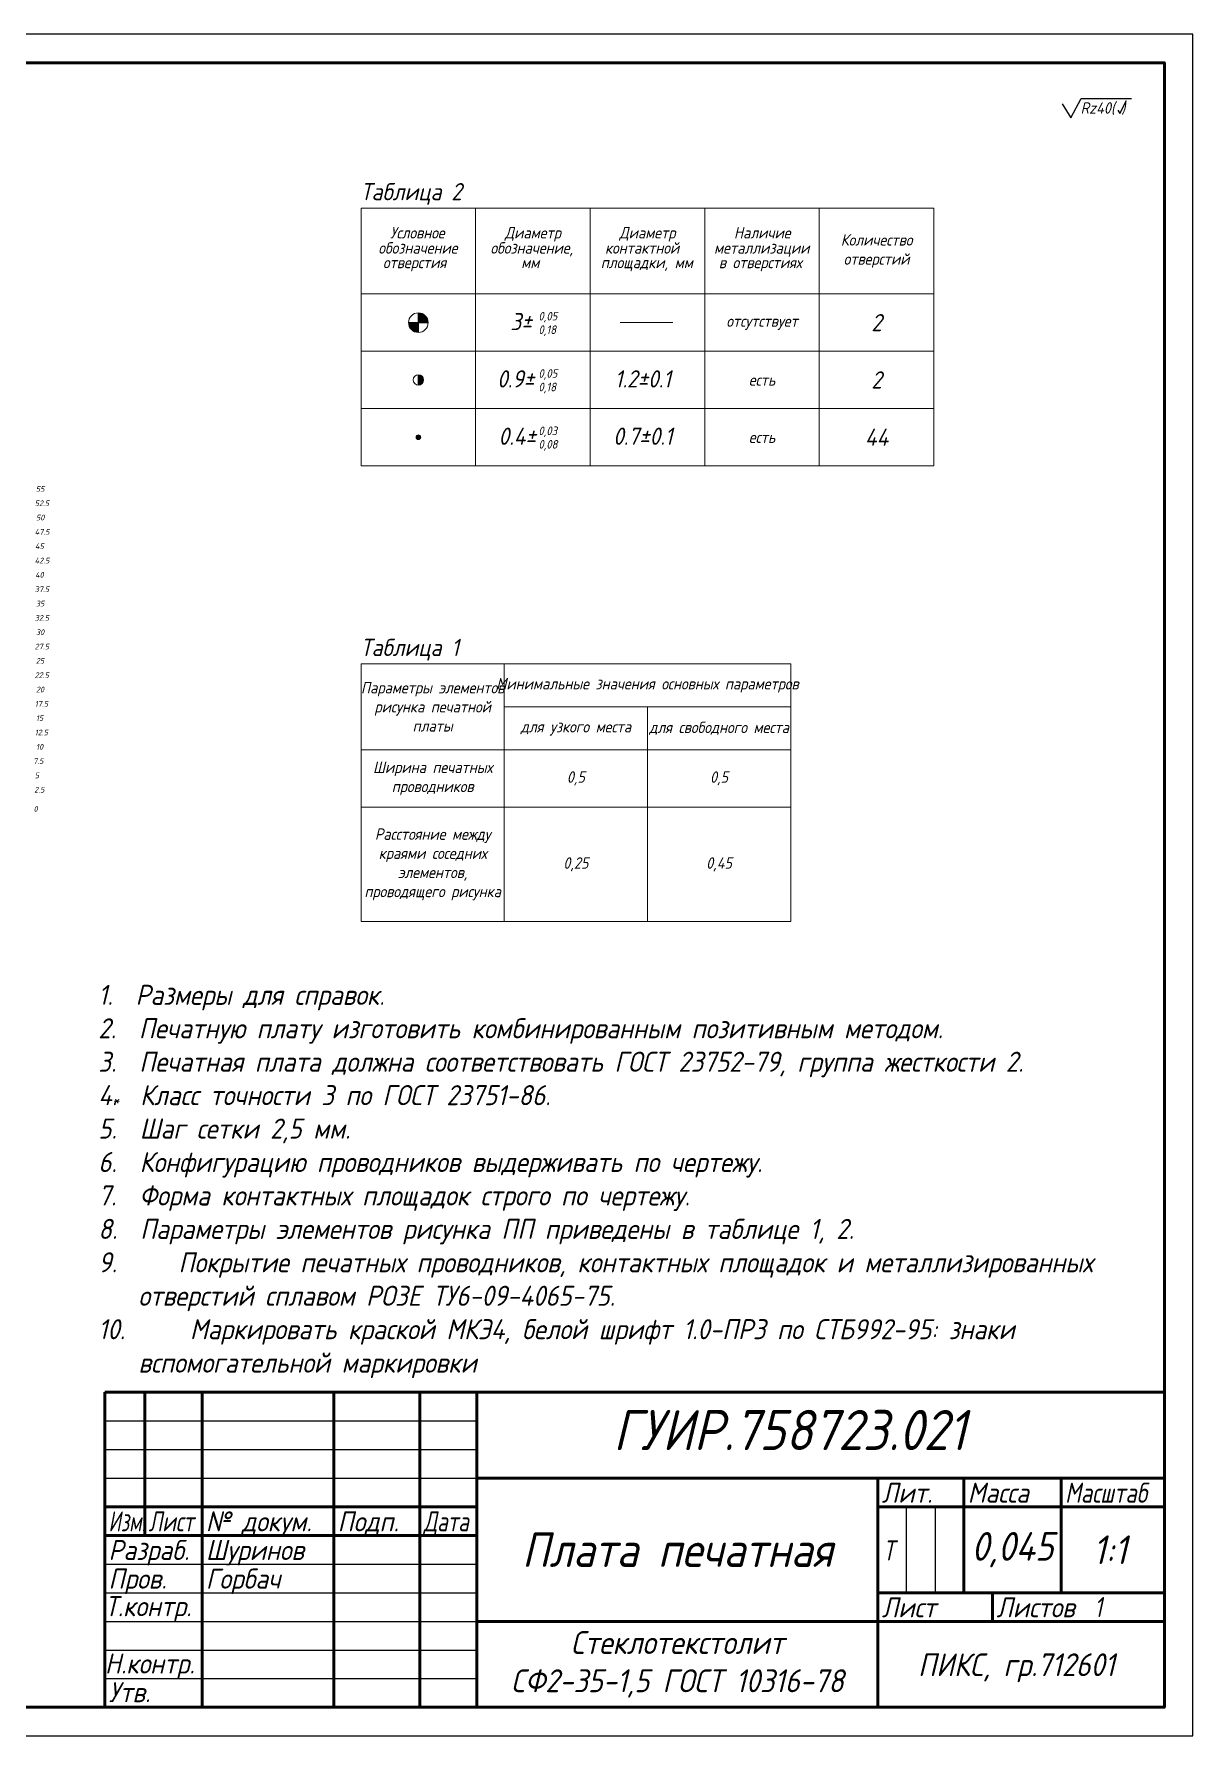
# Model space of a CAD drawing. Header units: millimetres. Extents: x -963 to 6509, y -1367 to 453.
# Drawn here: x 217.7 to 420, y 0 to 297 of the extents above; entities that cross this region are included whole.
import ezdxf

# ---------------------------------------------------------------- set-up
doc = ezdxf.new("R2010")
doc.units = ezdxf.units.MM
doc.header["$LTSCALE"] = 0.5
doc.layers.get('0').update_dxf_attribs({"lineweight": 60})
doc.layers.get('Defpoints').update_dxf_attribs({"color": 5})
doc.layers.add('2-штриховка', color=7, linetype='Continuous', true_color=0x00c7c7)
doc.layers.add('4-текст', color=7, linetype='Continuous', true_color=0x00ad00)
doc.layers.add('3-размеры', color=6, linetype='Continuous')
doc.layers.add('TopOverlay', color=2, linetype='Continuous')
doc.layers.add('Для ПП', color=30, linetype='Continuous', lineweight=20)
doc.styles.add('5', font='isocpeui.ttf', dxfattribs={"width": 0.9, "height": 5})
doc.styles.get("Standard").update_dxf_attribs({"font": 'isocpeui.ttf', "width": 0.9})

msp = doc.modelspace()

# ---------------------------------------------------------------- hatches: boundary and pattern name
at = {"layer": '2-штриховка'}
h = msp.add_hatch(color=256, dxfattribs=at)
h.dxf.hatch_style = 1
h.paths.add_polyline_path([(284.768, 248.353), (284.768, 246.639), (286.482, 246.639, 0.4142136)])
h.paths.add_polyline_path([(284.768, 244.925), (284.768, 246.639), (283.054, 246.639, 0.4142136)])
h = msp.add_hatch(color=256, dxfattribs=at)
h.dxf.hatch_style = 1
h.paths.add_polyline_path([(284.768, 237.539), (284.768, 235.739, 0.4142136), (285.668, 236.639, 0.4142136)])
h = msp.add_hatch(color=256, dxfattribs=at)
h.dxf.hatch_style = 1
h.paths.add_polyline_path([(284.368, 226.639, 1), (285.168, 226.639, 1)])

# ---------------------------------------------------------------- linework, layer by layer
at = {"lineweight": 60}
for p, q in [((415, 60), (230, 60)), ((230, 5), (230, 60)), ((237, 60), (237, 35)), ((247, 5), (247, 60)), ((270, 60), (270, 5)), ((285, 5), (285, 60)), ((295, 60), (295, 5)), ((295, 45), (415, 45)), ((365, 5), (365, 45)), ((380, 45), (380, 25)), ((397, 25), (397, 45)), ((230, 40), (295, 40)), ((365, 40), (415, 40)), ((230, 35), (295, 35)), ((365, 25), (415, 25)), ((385, 20), (385, 25)), ((295, 20), (415, 20))]:
    msp.add_line(p, q, dxfattribs=at)
at = {"lineweight": -3}
for p, q in [((230, 55), (295, 55)), ((230, 50), (295, 50)), ((230, 45), (295, 45)), ((370, 25), (370, 40)), ((375, 40), (375, 25)), ((230, 30), (295, 30)), ((230, 25), (295, 25)), ((230, 20), (295, 20)), ((230, 15), (295, 15)), ((230, 10), (295, 10))]:
    msp.add_line(p, q, dxfattribs=at)
msp.add_line((365, 45), (365, 40))
at = {"lineweight": 60}
msp.add_lwpolyline([(20, 5), (415, 5), (415, 292), (20, 292)], close=True, dxfattribs=at)
at = {"layer": '3-размеры'}
for p, q in [((398.686, 282.376), (400.492, 285.771)), ((400.492, 285.771), (409.288, 285.771)), ((407.248, 283.153), (408.409, 285.39)), ((397.16, 284.838), (398.686, 282.376)), ((406.893, 283.733), (407.248, 283.153))]:
    msp.add_line(p, q, dxfattribs=at)
at = {"layer": '4-текст'}
for p, q in [((283.054, 246.639), (286.482, 246.639)), ((284.768, 244.925), (284.768, 248.353)), ((284.768, 235.739), (284.768, 237.539))]:
    msp.add_line(p, q, dxfattribs=at)
at = {"layer": 'Defpoints'}
msp.add_lwpolyline([(0, 0), (420, 0), (420, 297), (0, 297)], close=True, dxfattribs=at)
msp.add_lwpolyline([(0, 0), (420, 0), (420, 297), (0, 297)], close=True, dxfattribs=at)
at = {"layer": 'Для ПП'}
for p, q in [((274.768, 266.639), (274.768, 221.639)), ((374.768, 266.639), (274.768, 266.639)), ((274.768, 266.639), (294.768, 266.639)), ((274.768, 266.639), (274.768, 251.639)), ((294.768, 266.639), (294.768, 221.639)), ((314.768, 266.639), (334.768, 266.639)), ((314.768, 221.639), (314.768, 266.639)), ((334.768, 266.639), (334.768, 221.639)), ((354.768, 221.639), (354.768, 266.639)), ((374.768, 221.639), (374.768, 266.639)), ((274.768, 251.639), (374.768, 251.639)), ((374.768, 251.639), (374.768, 241.639)), ((319.996, 246.639), (329.172, 246.639)), ((374.768, 241.639), (274.768, 241.639)), ((274.768, 241.639), (274.768, 231.639)), ((274.768, 231.639), (374.768, 231.639)), ((374.768, 231.639), (374.768, 221.639)), ((374.768, 221.639), (274.768, 221.639)), ((274.768, 187.104), (274.768, 142.104)), ((349.768, 187.104), (274.768, 187.104)), ((274.768, 187.104), (274.768, 172.104)), ((274.768, 187.104), (299.768, 187.104)), ((299.768, 187.104), (299.768, 142.104)), ((349.768, 142.104), (349.768, 187.104)), ((299.768, 179.604), (349.768, 179.604)), ((324.768, 142.104), (324.768, 179.604)), ((274.768, 172.104), (349.768, 172.104)), ((349.768, 172.104), (349.768, 162.104)), ((349.768, 162.104), (274.768, 162.104)), ((274.768, 142.104), (349.768, 142.104)), ((299.768, 142.104), (324.768, 142.104))]:
    msp.add_line(p, q, dxfattribs=at)
for centre, radius in [((284.768, 246.639), 1.714), ((284.768, 236.639), 0.9), ((284.768, 226.639), 0.4)]:
    msp.add_circle(centre, radius, dxfattribs=at)

# ---------------------------------------------------------------- texts
at = {"layer": '4-текст', "width": 0.9}
for s, height, p in [('Rz40( )', 2, (400.378, 283.093)), ('Таблица 2', 3, (274.681, 267.995)), ('Условное', 2, (279.858, 261.325)), ('Диаметр', 2, (299.858, 261.325)), ('Диаметр', 2, (319.858, 261.325)), ('Наличие', 2, (339.858, 261.325)), ('обозначение', 2, (277.781, 258.675)), ('обозначение,', 2, (297.355, 258.675)), ('контактной', 2, (317.355, 258.675)), ('металлизации', 2, (336.392, 258.675)), ('отверстия', 2, (278.584, 256.135)), ('мм', 2, (302.717, 256.135)), ('площадки, мм', 2, (316.619, 256.135)), ('в отверстиях', 2, (337.222, 256.135)), ('3%%P', 3, (300.833, 245.319)), ('0,05', 1.5, (305.727, 247.011)), ('0,18', 1.5, (305.727, 244.653)), ('0.9%%P', 3, (298.517, 235.319)), ('0,05', 1.5, (305.727, 237.011)), ('1.2%%P0.1', 3, (319.042, 235.319)), ('0,18', 1.5, (305.727, 234.653)), ('0.4%%P', 3, (298.773, 225.319)), ('0,03', 1.5, (305.727, 227.011)), ('0,08', 1.5, (305.727, 224.653)), ('0.7%%P0.1', 3, (318.773, 225.319)), ('Таблица 1', 3, (274.681, 188.46))]:
    msp.add_text(s, height=height, dxfattribs=at).set_placement(p)
at = {"layer": '4-текст', "lineweight": -3}
for s, width, p in [('Лит.', 0.9, (365.671, 40.702)), ('Масса', 0.9, (380.671, 40.702)), ('Масштаб', 0.8, (397.671, 40.702)), ('Изм.', 0.7, (230.671, 35.702)), ('Лист', 0.75, (237.671, 35.702)), ('№ докум.', 0.9, (247.671, 35.702)), ('Подп.', 0.9, (270.671, 35.702)), ('Дата', 0.75, (285.671, 35.702)), ('Разраб.', 0.9, (230.671, 30.702)), ('Шуринов', 0.9, (247.671, 30.702)), ('Пров.', 0.9, (230.671, 25.702)), ('Горбач', 0.9, (247.671, 25.702)), ('Лист', 0.9, (365.671, 20.702)), ('Листов', 0.9, (385.671, 20.702))]:
    msp.add_text(s, height=3.5, dxfattribs=dict(at, width=width)).set_placement(p)
at = {"layer": '4-текст', "linetype": 'Continuous', "width": 0.8}
for s, p in [('T', (365.781, 30.622)), ('1', (402.767, 20.744))]:
    msp.add_text(s, height=3.5, dxfattribs=at).set_placement(p)
at = {"layer": '4-текст', "linetype": 'Continuous', "lineweight": -3, "width": 0.9}
for s, p in [('Т.контр.', (230.048, 20.895)), ('Н.контр.', (230.048, 10.895)), ('Утв.', (230.719, 5.895))]:
    msp.add_text(s, height=3.5, dxfattribs=at).set_placement(p)
at = {"layer": '4-текст'}
for s, width, insert, char_height, attachment_point in [('\\pxqc;Количество \\Pотверстий', 20, (364.768, 259.139), 2, 5), ('отсутствует', 20, (344.768, 246.639), 2, 5), ('\\pxqc;2', 20, (364.768, 246.639), 3, 5), ('\\pxqc;2', 20, (364.768, 236.639), 3, 5), ('\\pxqc;есть', 20, (344.768, 236.639), 2, 5), ('\\pxqc;есть', 20, (344.768, 226.639), 2, 5), ('\\pxqc;44', 20, (364.768, 226.639), 3, 5), ('\\pxqc;Минимальные значения основных параметров', 50, (324.768, 183.354), 2, 5), ('\\pxqc;Параметры элементов рисунка печатной платы', 25, (287.268, 179.604), 2, 5), ('\\pxqc;для узкого места', 25, (312.268, 175.854), 2, 5), ('\\pxqc;для свободного места', 25, (337.268, 175.854), 2, 5), ('\\pxqc;Ширина печатных проводников', 25, (287.268, 167.104), 2, 5), ('\\pxqc;0,5', 25, (312.268, 167.104), 2, 5), ('\\pxqc;0,5', 25, (337.268, 167.104), 2, 5), ('\\pxqc;Расстояние между краями соседних элементов, проводящего рисунка', 25, (287.268, 152.104), 2, 5), ('\\pxqc;0,25', 25, (312.268, 152.104), 2, 5), ('\\pxqc;0,45', 25, (337.268, 152.104), 2, 5), ('\\pxi-2,l2,ql;1.  Размеры для справок.\\P2.  Печатную плату изготовить комбинированным позитивным методом.\\P3.  Печатная плата должна соответствовать ГОСТ 23752-79, группа жесткости 2.\\P4.  Класс точности 3 по ГОСТ 23751-86.\\P5.  Шаг сетки 2,5 мм.\\P6.  Конфигурацию проводников выдерживать по чертежу.\\P7.  Форма контактных площадок строго по чертежу.\\P8.  Параметры элементов рисунка ПП приведены в таблице 1, 2.\\P9.^IПокрытие печатных проводников, контактных площадок и металлизированных отверстий сплавом РОЗЕ ТУ6-09-4065-75.\\P10.^I Маркировать краской МКЭ4, белой шрифт 1.0-ПР3 по СТБ992-95: знаки вспомогательной маркировки', 178.68072, (318.229, 131.077), 3.5, 2), ('\\pxqc;Плата печатная', 70, (330, 32.5), 6, 5), ('\\pxqc;0,045', 17, (388.5, 32.5), 5, 5), ('\\pxqc;1:1', 17, (405.5, 32.5), 5, 5), ('Стеклотекстолит\\P\\pxqc;СФ2-35-1,5 ГОСТ 10316-78', 70, (330, 12.5), 4, 5)]:
    msp.add_mtext_dynamic_manual_height_columns(s, width=width, gutter_width=10, heights=[0], dxfattribs=dict(at, insert=insert, char_height=char_height, attachment_point=attachment_point))
at = {"layer": '4-текст', "insert": (318.794, 56.891), "char_height": 7, "attachment_point": 1, "style": '5'}
msp.add_mtext_dynamic_manual_height_columns('ГУИР.758723.021', width=7, gutter_width=19.853, heights=[8.693], dxfattribs=at)
at = {"layer": '4-текст', "insert": (371.999, 14.416), "char_height": 3.97061, "attachment_point": 1}
msp.add_mtext('ПИКС, гр.712601', dxfattribs=at)
at = {"layer": 'TopOverlay', "width": 0.9}
msp.add_text('*', height=2, dxfattribs=at).set_placement((231.311, 109.985))
at = {"layer": 'Для ПП', "width": 0.9}
for s, p in [('55', (217.974, 217.114)), ('52.5', (217.774, 214.614)), ('50', (218, 212.114)), ('47.5', (217.779, 209.614)), ('45', (217.833, 207.114)), ('42.5', (217.78, 204.614)), ('40', (217.859, 202.114)), ('37.5', (217.774, 199.614)), ('35', (217.974, 197.114)), ('32.5', (217.774, 194.614)), ('30', (218, 192.114)), ('27.5', (217.774, 189.614)), ('25', (217.974, 187.114)), ('22.5', (217.774, 184.614)), ('20', (218, 182.114)), ('17.5', (217.795, 179.614)), ('12.5', (217.795, 174.614)), ('15', (217.995, 177.114)), ('10', (218.021, 172.114)), ('7.5', (217.512, 169.614)), ('5', (217.787, 167.114)), ('2.5', (217.695, 164.614)), ('0', (217.589, 161.274))]:
    msp.add_text(s, height=1, dxfattribs=at).set_placement(p)

doc.saveas('drawing.dxf')
